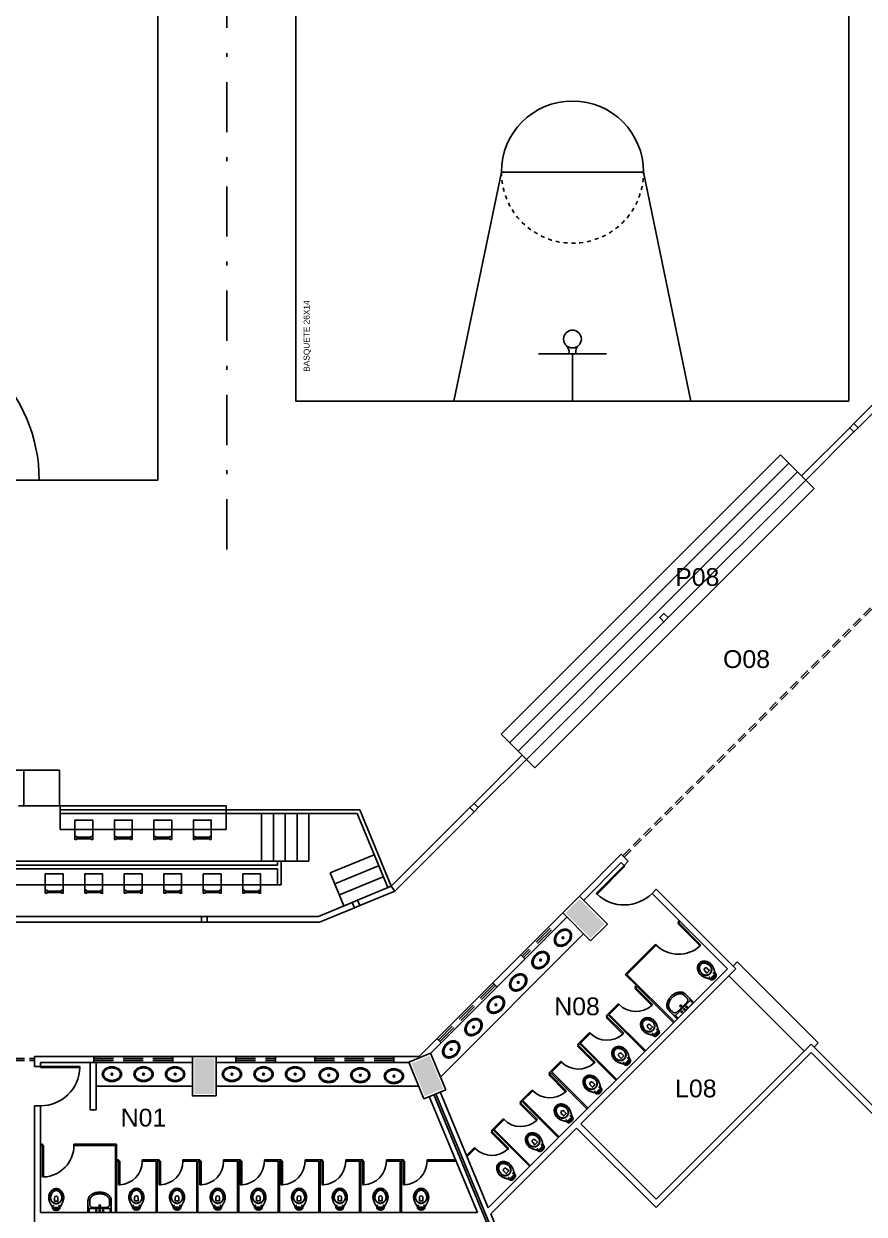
# Model space of a CAD drawing. Extents: x 308 to 539, y -42 to 210.
# Drawn here: x 435.94 to 457.21, y 101.04 to 131.17 of the extents above; entities that cross this region are included whole.
import ezdxf

# ---------------------------------------------------------------- set-up
doc = ezdxf.new("R2010")
doc.units = 0
doc.header["$LTSCALE"] = 2
doc.header["$PDMODE"] = 3
doc.linetypes.add('DASHDOT2', pattern=[12.7, 6.35, -3.175, 0, -3.175])
doc.linetypes.add('HIDDEN', pattern=[0.375, 0.25, -0.125])
doc.layers.get('0').update_dxf_attribs({"linetype": 'CONTINUOUS'})
doc.layers.get('DEFPOINTS').update_dxf_attribs({"linetype": 'CONTINUOUS'})
for name, color, linetype in [('01', 1, 'CONTINUOUS'), ('ARQUIBANCADA-ARY', 2, 'CONTINUOUS'), ('DIVISÓRIAS-ARY', 2, 'CONTINUOUS'), ('ESQUADRIA-ALTA-ARY', 7, 'HIDDEN'), ('HACHURAS-ARY', 9, 'CONTINUOUS'), ('L_DECA', 7, 'CONTINUOUS'), ('MOBILIÁRIO-ARY', 7, 'CONTINUOUS'), ('PAREDE-ALTA-ARY', 1, 'CONTINUOUS'), ('PAREDE-BAIXA-ARY', 2, 'CONTINUOUS'), ('PEÇAS-SANIT-ARY', 7, 'CONTINUOUS'), ('PILARES-PRINC-ARY', 5, 'CONTINUOUS'), ('QUADRA-TREIN-ARY', 7, 'CONTINUOUS'), ('RAMPA-ARY', 2, 'CONTINUOUS'), ('TEXTO-PB-COR-ARY', 12, 'CONTINUOUS')]:
    doc.layers.add(name, color=color, linetype=linetype)
doc.styles.add('ARIAL', font='arial.ttf', dxfattribs={"height": 0.5})
doc.styles.add('REGUA60', font='arial.ttf')
doc.styles.add('SEM_ESCALA', font='arial.ttf')
doc.dimstyles.new('DIMTIC100-ARY', dxfattribs={"dimtxt": 0.3, "dimasz": 0.12, "dimexe": 0.1, "dimexo": 0.15, "dimgap": 0.1, "dimtad": 1, "dimjust": 1, "dimtoh": 1, "dimrnd": 0.01, "dimzin": 0, "dimdsep": 46, "dimtxsty": 'SEM_ESCALA', "dimblk1": 'NONE', "dimblk2": 'NONE', "dimsah": 1, "dimcen": -0.1, "dimdle": 0.06, "dimse1": 1, "dimse2": 1, "dimsd1": 1, "dimsd2": 1, "dimclrd": 1, "dimclre": 1, "dimclrt": 2, "dimadec": 0, "dimazin": 0, "dimtfac": 1, "dimtix": 1, "dimtmove": 2, "dimatfit": 3, "dimldrblk": 'NONE', "dimfxl": 1, "dimtolj": 1, "dimtzin": 0, "dimarcsym": 0})

# ---------------------------------------------------------------- blocks, each defined once
blk = doc.blocks.new('*D7')
at = {"layer": 'DEFPOINTS', "color": 0, "linetype": 'ByBlock', "ltscale": 0.5}
for p in [(420.13, 157.77), (456.899, 121.001), (456.723, 120.824)]:
    blk.add_point(p, dxfattribs=at)
at = {"color": 2, "linetype": 'ByBlock', "ltscale": 0.5, "insert": (420.716, 157.189), "char_height": 0.3, "attachment_point": 5, "rotation": 315, "style": 'SEM_ESCALA'}
blk.add_mtext('\\A1;52.00', dxfattribs=at)
blk = doc.blocks.new('_NONE')
at = {"color": 0, "linetype": 'ByBlock', "ltscale": 0.5}
blk.add_circle((0, 0), 0.25, dxfattribs=at)
blk = doc.blocks.new('RAV10')
at = {"layer": 'L_DECA'}
blk.add_lwpolyline([(4.6, -12.9), (8.2, -12.9), (8.2, -12.9), (8.7, -13), (9.2, -13.2), (9.6, -13.5), (9.9, -14), (10.1, -14.3), (10.1, -14.3), (10.1, -14.3), (10.1, -14.3), (10.1, -14.3), (10.1, -14.3), (12.2, -18), (12.2, -18), (12.5, -18.6), (12.8, -19.1), (13.1, -19.6), (13.3, -20.1), (13.3, -20.1), (13.6, -20.6), (13.9, -21.1), (14.2, -21.5), (14.5, -22.1), (14.7, -22.6), (15, -23.1), (15.3, -23.6), (15.5, -24.1), (15.5, -24.1), (15.9, -24.8), (16.3, -25.6), (16.6, -26.3), (16.9, -27), (17.2, -27.8), (17.5, -28.6), (17.8, -29.4), (18, -30.2), (18, -30.2), (18.3, -31.4), (18.6, -32.6), (18.8, -33.9), (19, -35.2), (19.1, -36.4), (19.1, -37.7), (19.1, -39), (19, -40.3), (19, -40.3), (18.8, -41.6), (18.6, -42.9), (18.2, -44.2), (17.9, -45.5), (17.4, -46.8), (16.9, -48), (16.4, -49.3), (15.8, -50.4), (15.8, -50.4), (15.2, -51.4), (14.6, -52.3), (13.9, -53.1), (13.3, -53.9), (12.5, -54.8), (11.7, -55.5), (10.9, -56.3), (10.1, -57), (10.1, -57), (9, -57.8), (7.9, -58.5), (6.6, -59.1), (5.4, -59.6), (4.1, -60), (2.8, -60.3), (1.4, -60.4), (0, -60.5), (0, -60.5), (-1.4, -60.4), (-2.7, -60.3), (-4, -60), (-5.3, -59.6), (-6.6, -59.1), (-7.8, -58.5), (-9, -57.8), (-10.1, -57), (-10.1, -57), (-10.9, -56.3), (-11.7, -55.5), (-12.5, -54.8), (-13.2, -53.9), (-13.9, -53.1), (-14.5, -52.3), (-15.1, -51.4), (-15.7, -50.4), (-15.7, -50.4), (-16.3, -49.3), (-16.9, -48), (-17.4, -46.8), (-17.8, -45.5), (-18.2, -44.2), (-18.5, -42.9), (-18.7, -41.6), (-19, -40.3), (-19, -40.3), (-19, -39), (-19, -37.7), (-19, -36.4), (-18.9, -35.2), (-18.7, -33.9), (-18.5, -32.6), (-18.2, -31.4), (-17.9, -30.2), (-17.9, -30.2), (-17.7, -29.4), (-17.4, -28.6), (-17.1, -27.8), (-16.9, -27), (-16.6, -26.3), (-16.2, -25.6), (-15.8, -24.8), (-15.5, -24.1), (-15.5, -24.1), (-15.2, -23.6), (-15, -23.1), (-14.7, -22.6), (-14.4, -22.1), (-14.2, -21.5), (-13.9, -21.1), (-13.6, -20.6), (-13.3, -20.1), (-13.3, -20.1), (-13.1, -19.6), (-12.8, -19.1), (-12.4, -18.6), (-12.1, -18), (-10.1, -14.3), (-10.1, -14.3), (-10.1, -14.3), (-10.1, -14.3), (-10.1, -14.3), (-10.1, -14.3), (-9.8, -14), (-9.8, -14), (-9.6, -13.5), (-9.1, -13.2), (-8.6, -13), (-8.1, -12.9), (-4.5, -12.9)], dxfattribs=at)
at = {"layer": 'L_DECA', "color": 1}
for points in [[(12.2, -18), (13.3, -20.1), (13.3, -20.1), (13.6, -20.6), (13.8, -21.1), (14.1, -21.5), (14.3, -22.1), (14.5, -22.6), (14.7, -23.1), (15, -23.6), (15.2, -24.1), (15.2, -24.1), (15.5, -24.8), (15.9, -25.6), (16.2, -26.3), (16.6, -27.1), (16.9, -27.8), (17.1, -28.5), (17.4, -29.4), (17.6, -30.2), (17.6, -30.2), (17.9, -31.4), (18.1, -32.6), (18.3, -33.9), (18.5, -35.2), (18.5, -36.4), (18.5, -37.7), (18.5, -39), (18.4, -40.3), (18.4, -40.3), (18.2, -41.6), (17.9, -42.9), (17.6, -44.2), (17.2, -45.5), (16.7, -46.8), (16.2, -48), (15.6, -49.3), (15, -50.4), (15, -50.4), (14.4, -51.2), (13.9, -52), (13.3, -52.8), (12.8, -53.5), (12.2, -54.2), (11.5, -54.9), (10.9, -55.5), (10.1, -56.2), (10.1, -56.2), (9, -57.1), (7.9, -57.8), (6.6, -58.4), (5.4, -58.9), (4.1, -59.3), (2.8, -59.6), (1.4, -59.8), (0, -59.8), (0, -59.8), (-1.4, -59.8), (-2.7, -59.6), (-4.1, -59.3), (-5.3, -58.9), (-6.6, -58.4), (-7.8, -57.8), (-9, -57.1), (-10.1, -56.2), (-10.1, -56.2), (-10.8, -55.5), (-11.5, -54.9), (-12.1, -54.2), (-12.7, -53.5), (-13.3, -52.8), (-13.9, -52), (-14.4, -51.2), (-14.9, -50.4), (-14.9, -50.4), (-15.5, -49.3), (-16.1, -48), (-16.6, -46.8), (-17.1, -45.5), (-17.5, -44.2), (-17.9, -42.9), (-18.1, -41.6), (-18.3, -40.3), (-18.3, -40.3), (-18.4, -39.1), (-18.5, -37.7), (-18.5, -36.4), (-18.4, -35.2), (-18.2, -33.9), (-18, -32.6), (-17.8, -31.4), (-17.5, -30.2), (-17.5, -30.2), (-17.3, -29.4), (-17, -28.6), (-16.8, -27.8), (-16.5, -27.1), (-16.2, -26.3), (-15.8, -25.6), (-15.5, -24.8), (-15.2, -24.1), (-15.2, -24.1), (-15, -23.6), (-14.7, -23.1), (-14.5, -22.6), (-14.2, -22.1), (-14, -21.5), (-13.7, -21.1), (-13.5, -20.6), (-13.2, -20.1), (-12.1, -18)], [(-12.9, -30.2), (-12.9, -30.2), (-12.4, -29.3), (-11.9, -28.4), (-11.2, -27.7), (-10.6, -26.9), (-9.9, -26.2), (-9.2, -25.6), (-8.4, -25), (-7.5, -24.4), (-6.7, -23.9), (-5.8, -23.5), (-4.9, -23.1), (-3.9, -22.8), (-3, -22.6), (-2, -22.4), (-1, -22.3), (0, -22.2), (0, -22.2), (1, -22.3), (2, -22.4), (3, -22.6), (4, -22.8), (5, -23.1), (5.8, -23.5), (6.8, -23.9), (7.6, -24.4), (8.5, -25), (9.3, -25.6), (10, -26.2), (10.6, -26.9), (11.3, -27.7), (12, -28.4), (12.5, -29.3), (13, -30.2), (13, -30.2), (13.6, -31.3), (14, -32.6), (14.3, -33.8), (14.6, -35.1), (14.7, -36.4), (14.7, -37.7), (14.7, -39), (14.4, -40.3), (14.4, -40.3), (14.2, -41.6), (13.8, -42.9), (13.4, -44.2), (12.9, -45.5), (12.4, -46.8), (11.7, -48), (11.1, -49.3), (10.4, -50.4), (10.4, -50.4), (9.4, -51.7), (8.4, -52.8), (7.2, -53.8), (5.9, -54.6), (4.5, -55.2), (3.1, -55.8), (1.5, -56.1), (0, -56.2), (0, -56.2), (-1.5, -56.1), (-3.1, -55.8), (-4.4, -55.2), (-5.8, -54.6), (-7.1, -53.8), (-8.3, -52.8), (-9.3, -51.7), (-10.3, -50.4), (-10.3, -50.4), (-11, -49.3), (-11.7, -48), (-12.3, -46.8), (-12.8, -45.5), (-13.3, -44.2), (-13.7, -42.9), (-14.1, -41.6), (-14.4, -40.3), (-14.4, -40.3), (-14.6, -39), (-14.7, -37.7), (-14.6, -36.4), (-14.5, -35.1), (-14.2, -33.8), (-13.9, -32.6), (-13.5, -31.3), (-12.9, -30.2)], [(-12, -30.2), (-12, -30.2), (-11.5, -29.4), (-11, -28.6), (-10.4, -27.9), (-9.8, -27.2), (-9.1, -26.7), (-8.5, -26.1), (-7.7, -25.5), (-6.9, -25), (-6.1, -24.6), (-5.3, -24.2), (-4.5, -23.9), (-3.6, -23.6), (-2.8, -23.4), (-1.8, -23.2), (-0.9, -23.2), (0, -23.1), (0, -23.1), (0.9, -23.2), (1.9, -23.2), (2.8, -23.4), (3.6, -23.6), (4.5, -23.9), (5.4, -24.2), (6.2, -24.6), (7, -25), (7.7, -25.5), (8.5, -26.1), (9.2, -26.7), (9.8, -27.2), (10.4, -27.9), (11, -28.6), (11.5, -29.4), (12, -30.2), (12, -30.2), (12.7, -31.3), (13.2, -32.6), (13.6, -33.8), (13.9, -35), (14.1, -36.4), (14.1, -37.7), (14.1, -39), (13.9, -40.3), (13.9, -40.3), (13.6, -41.7), (13.2, -43), (12.8, -44.3), (12.3, -45.5), (11.7, -46.9), (11.1, -48.1), (10.4, -49.3), (9.6, -50.4), (9.6, -50.4), (8.8, -51.6), (7.8, -52.6), (6.7, -53.5), (5.5, -54.2), (4.2, -54.8), (2.8, -55.3), (1.5, -55.5), (0, -55.7), (0, -55.7), (-1.5, -55.5), (-2.8, -55.3), (-4.2, -54.8), (-5.4, -54.2), (-6.6, -53.5), (-7.7, -52.6), (-8.7, -51.6), (-9.6, -50.4), (-9.6, -50.4), (-10.3, -49.3), (-11, -48.1), (-11.7, -46.9), (-12.2, -45.5), (-12.7, -44.3), (-13.1, -43), (-13.5, -41.7), (-13.8, -40.3), (-13.8, -40.3), (-14, -39), (-14.1, -37.7), (-14, -36.4), (-13.9, -35), (-13.6, -33.8), (-13.2, -32.6), (-12.7, -31.3), (-12, -30.2)], [(-7.7, -9.4), (-8.1, -10.1), (-8.5, -10.8), (-8.6, -11.4), (-8.8, -12.2), (-8.8, -13.1)], [(-5.1, -12.9), (-5.1, -9.7), (-5.1, -7.8), (-5.1, -7.8), (-5.2, -7.6), (-5.3, -7.5), (-5.5, -7.4), (-5.9, -7.6), (-5.9, -7.6), (-6.4, -8), (-7.1, -8.6), (-7.7, -9.4)], [(5.1, -9.3), (5, -8.9), (4.6, -8.3), (3.9, -7.8), (3.1, -7.7), (0, -7.7), (-3.1, -7.7), (-3.1, -7.7), (-3.9, -7.8), (-4.5, -8.3), (-5, -8.9), (-5.1, -9.7)], [(4.6, -12.9), (4.6, -12.9), (4.2, -12.9), (3.9, -12.6), (3.6, -12.4), (3.6, -12), (3.6, -10.7), (3.6, -10.7), (3.6, -10.5), (3.6, -10.4), (3.7, -10.2), (3.9, -10.1), (3.9, -10.1), (3.9, -9.9), (3.9, -9.7), (3.8, -9.5), (3.6, -9.4), (0, -9.4), (-3.5, -9.4), (-3.5, -9.4), (-3.7, -9.5), (-3.9, -9.7), (-3.9, -9.9), (-3.8, -10.1), (-3.8, -10.1), (-3.6, -10.2), (-3.6, -10.4), (-3.5, -10.5), (-3.5, -10.7), (-3.5, -12), (-3.5, -12), (-3.6, -12.4), (-3.8, -12.6), (-4.1, -12.9), (-4.5, -12.9)], [(-4.5, -37), (-4.5, -29), (0, -29)], [(3.7, -10.3), (0, -10.3), (-3.6, -10.3)], [(4.6, -37), (4.6, -29), (0, -29)], [(5.1, -12.9), (5.1, -9.7), (5.1, -7.8), (5.1, -7.8), (5.2, -7.6), (5.3, -7.5), (5.5, -7.4), (5.9, -7.6), (5.9, -7.6), (6.4, -8), (7.1, -8.6), (7.7, -9.4)], [(7.7, -9.4), (8.1, -10.1), (8.5, -10.8), (8.6, -11.4), (8.8, -12.2), (8.8, -13.1)]]:
    blk.add_lwpolyline(points, dxfattribs=at)
at = {"layer": 'L_DECA', "color": 7}
for points in [[(10.1, -14.3), (10.1, -14.3), (10.1, -14.3), (10.1, -14.3), (10.1, -14.3), (10.1, -14.3), (9.6, -11.3), (9.6, -11.3), (9.3, -10.2), (8.9, -9.3), (8.3, -8.5), (7.7, -7.7), (6.9, -7), (6.1, -6.5), (5.1, -6.2), (4.1, -5.9), (4.1, -5.9), (3.6, -5.8), (3.1, -5.7), (2.6, -5.6), (2, -5.6), (1.5, -5.6), (1, -5.5), (0.5, -5.5), (0, -5.5), (0, -5.5), (-0.5, -5.5), (-1, -5.5), (-1.5, -5.6), (-2, -5.6), (-2.5, -5.6), (-3, -5.7), (-3.5, -5.8), (-4, -5.9), (-4, -5.9), (-5, -6.2), (-6, -6.5), (-6.9, -7), (-7.6, -7.7), (-8.2, -8.5), (-8.8, -9.3), (-9.3, -10.2), (-9.6, -11.3), (-10, -14.3), (-10, -14.3), (-10, -14.3), (-10, -14.3), (-10, -14.3), (-10.1, -14.3)], [(-4.5, -12.9), (0, -12.9)], [(4.6, -12.9), (0, -12.9)]]:
    blk.add_lwpolyline(points, dxfattribs=at)
at = {"layer": 'L_DECA', "color": 1}
for centre in [(-7.6, -17), (7.6, -17)]:
    blk.add_circle(centre, 0.672, dxfattribs=at)
blk.add_arc((0, -37), 4.56, 180, 0, dxfattribs=at)
blk = doc.blocks.new('CUB01')
at = {"layer": 'L_DECA'}
blk.add_lwpolyline([(-24.5, -18.7, 0.124977), (-22.8, -25.6, 0.105809), (-17.3, -31.9, 0.086634), (-9.6, -35.9, 0.076682), (0, -37.4, 0.076682), (9.6, -35.9, 0.086634), (17.3, -31.9, 0.105809), (22.8, -25.6, 0.124977), (24.5, -18.7, 0.124977), (22.8, -11.8, 0.105809), (17.3, -5.5, 0.086634), (9.6, -1.5, 0.076682), (0, 0, 0.076682), (-9.6, -1.5, 0.086634), (-17.3, -5.5, 0.105809), (-22.8, -11.8, 0.124977)], format="xyb", close=True, dxfattribs=at)
at = {"layer": 'L_DECA', "color": 1}
blk.add_lwpolyline([(0.1, -2.9, 0.074123), (-8.3, -4.1, 0.084852), (-15, -7.5, 0.106323), (-19.8, -12.9, 0.128843), (-21.3, -18.6, 0.128843), (-19.8, -24.4, 0.106323), (-15, -29.8, 0.084852), (-8.3, -33.1, 0.074123), (0.1, -34.4, 0.074123), (8.6, -33.1, 0.084852), (15.3, -29.8, 0.106323), (20, -24.4, 0.128843), (21.5, -18.6, 0.128843), (20, -12.9, 0.106323), (15.3, -7.5, 0.084852), (8.6, -4.1, 0.074123)], format="xyb", close=True, dxfattribs=at)
for radius in [2.25, 1.06]:
    blk.add_circle((0.1, -18.7), radius, dxfattribs=at)
blk = doc.blocks.new('DUO04')
at = {"layer": 'L_DECA'}
blk.add_line((-27.8, 0), (27.8, 0), dxfattribs=at)
at = {"layer": 'L_DECA', "color": 1}
for p, q in [((-26.5, -9.9), (-26.5, 0)), ((26.5, -9.9), (26.5, 0)), ((-26.5, -9.9), (0, -9.9)), ((26.5, -9.9), (0, -9.9))]:
    blk.add_line(p, q, dxfattribs=at)
at = {"layer": 'L_DECA', "color": 7}
for points in [[(-27.8, 0), (-27.8, 0), (-28.5, -0.1), (-29.1, -0.3), (-29.4, -0.8), (-29.5, -1.4), (-29.5, -23.9)], [(27.8, 0), (27.8, 0), (28.5, -0.1), (29.1, -0.3), (29.4, -0.8), (29.5, -1.4), (29.5, -23.9)], [(-29.5, -23.9), (-29.5, -29.7), (-29.5, -29.7), (-29.4, -32.1), (-28.9, -34.4), (-28.2, -36.5), (-27.2, -38.6), (-26.1, -40.5), (-24.7, -42.2), (-23.1, -43.8), (-21.3, -45.2), (-21.3, -45.2), (-20.2, -45.9), (-19.1, -46.6), (-18, -47.2), (-16.9, -47.9), (-15.7, -48.4), (-14.5, -49), (-13.3, -49.4), (-12.1, -49.9), (-10.8, -50.3), (-9.5, -50.5), (-8.2, -50.9), (-6.7, -51.1), (-4.8, -51.4), (-2.9, -51.5), (-1.4, -51.5), (0, -51.5)], [(29.5, -23.9), (29.5, -29.7), (29.5, -29.7), (29.4, -32.1), (28.9, -34.4), (28.2, -36.5), (27.2, -38.6), (26.1, -40.5), (24.7, -42.2), (23.1, -43.8), (21.3, -45.2), (21.3, -45.2), (20.2, -45.9), (19.1, -46.6), (18, -47.2), (16.9, -47.9), (15.7, -48.4), (14.5, -49), (13.3, -49.4), (12.1, -49.9), (10.8, -50.3), (9.5, -50.5), (8.2, -50.9), (6.7, -51.1), (4.8, -51.4), (2.9, -51.5), (1.4, -51.5), (0, -51.5)]]:
    blk.add_lwpolyline(points, dxfattribs=at)
at = {"layer": 'L_DECA', "color": 1}
for points in [[(-26.5, -9.9), (-26.9, -10), (-27.5, -10.1), (-28, -10.6), (-28.4, -11.2), (-28.7, -11.9), (-29, -12.7), (-29.2, -13.7), (-29.4, -15), (-29.5, -16.8)], [(0, -12.4), (0, -12.4), (-0.8, -12.4), (-1.4, -12.4), (-1.1, -12.4), (-1.8, -12.4), (-2.5, -12.4), (-3.3, -12.4), (-3.9, -12.4), (-4.7, -12.4), (-7.9, -12.4), (-8.6, -12.4), (-9.3, -12.4), (-10, -12.4), (-10.7, -12.4), (-11.4, -12.4), (-12, -12.4), (-12.7, -12.4), (-12.7, -12.4), (-13.7, -12.4), (-14.7, -12.5), (-15.8, -12.6), (-16.8, -12.8), (-17.8, -13), (-18.8, -13.2), (-19.8, -13.5), (-20.8, -13.7), (-20.8, -13.7), (-21.7, -14.1), (-22.6, -14.7), (-23.3, -15.4), (-23.9, -16.1), (-24.5, -17), (-24.8, -18), (-25.1, -19), (-25.2, -20), (-25.2, -20), (-25.2, -21.8), (-25.2, -23.1), (-25.2, -23.9)], [(-25.2, -23.9), (-25.2, -27.3), (-25.2, -29.6), (-25.2, -29.6), (-25, -31.4), (-24.8, -33.1), (-24.2, -34.8), (-23.5, -36.3), (-22.6, -37.8), (-21.6, -39.1), (-20.4, -40.4), (-19.1, -41.4), (-19.1, -41.4), (-18.1, -42.1), (-17.1, -42.7), (-16.2, -43.3), (-15.2, -43.9), (-14.1, -44.4), (-13, -44.8), (-11.9, -45.3), (-10.8, -45.7), (-9.7, -46.1), (-8.6, -46.4), (-6.7, -46.8), (-5.2, -47), (-3.3, -47.2), (-2.1, -47.2), (-1, -47.2), (0, -47.2)], [(0, -12.4), (0, -12.4), (0.8, -12.4), (1.4, -12.4), (1.1, -12.4), (1.8, -12.4), (2.5, -12.4), (3.3, -12.4), (3.9, -12.4), (4.7, -12.4), (7.9, -12.4), (8.6, -12.4), (9.3, -12.4), (10, -12.4), (10.7, -12.4), (11.4, -12.4), (12, -12.4), (12.7, -12.4), (12.7, -12.4), (13.7, -12.4), (14.7, -12.5), (15.8, -12.6), (16.8, -12.8), (17.8, -13), (18.8, -13.2), (19.8, -13.5), (20.8, -13.7), (20.8, -13.7), (21.7, -14.1), (22.6, -14.7), (23.3, -15.4), (23.9, -16.1), (24.5, -17), (24.8, -18), (25.1, -19), (25.2, -20), (25.2, -20), (25.2, -21.8), (25.2, -23.1), (25.2, -23.9)], [(25.2, -23.9), (25.2, -27.3), (25.2, -29.6), (25.2, -29.6), (25, -31.4), (24.8, -33.1), (24.2, -34.8), (23.5, -36.3), (22.6, -37.8), (21.6, -39.1), (20.4, -40.4), (19.1, -41.4), (19.1, -41.4), (18.1, -42.1), (17.1, -42.7), (16.2, -43.3), (15.2, -43.9), (14.1, -44.4), (13, -44.8), (11.9, -45.3), (10.8, -45.7), (9.7, -46.1), (8.6, -46.4), (6.7, -46.8), (5.2, -47), (3.3, -47.2), (2.1, -47.2), (1, -47.2), (0, -47.2)], [(26.5, -9.9), (26.9, -10), (27.5, -10.1), (28, -10.6), (28.4, -11.2), (28.7, -11.9), (29, -12.7), (29.2, -13.7), (29.4, -15), (29.5, -16.8)]]:
    blk.add_lwpolyline(points, dxfattribs=at)
for centre, radius in [((-8.5, -4.9), 1.75), ((0, -17), 2.25), ((0, -4.9), 1.75), ((0, -17), 0.981), ((8.5, -4.9), 1.75)]:
    blk.add_circle(centre, radius, dxfattribs=at)

msp = doc.modelspace()

# ---------------------------------------------------------------- hatches: boundary and pattern name
at = {"layer": 'HACHURAS-ARY', "ltscale": 0.5}
for points in [[(450.003, 109.017), (449.649, 108.664), (450.286, 108.027), (450.639, 108.381)], [(440.756, 104.98), (440.256, 104.98), (440.256, 104.08), (440.756, 104.08)], [(446.208, 105.048), (445.746, 104.856), (446.091, 104.025), (446.553, 104.216)]]:
    msp.add_hatch(color=256, dxfattribs=at).paths.add_polyline_path(points)

# ---------------------------------------------------------------- linework, layer by layer
at = {"layer": '01', "linetype": 'Continuous', "ltscale": 3.5}
for p, q in [((441.056, 111.277), (436.856, 111.277)), ((441.056, 111.177), (436.856, 111.177)), ((442.356, 109.877), (425.056, 109.877)), ((442.356, 109.777), (425.056, 109.777)), ((442.356, 109.777), (442.356, 109.377))]:
    msp.add_line(p, q, dxfattribs=at)
at = {"layer": '01', "linetype": 'HIDDEN', "ltscale": 3.5}
msp.add_line((442.356, 109.977), (442.356, 109.877), dxfattribs=at)
at = {"layer": 'ARQUIBANCADA-ARY', "ltscale": 3.5}
msp.add_line((435.341, 112.277), (436.836, 112.277), dxfattribs=at)
at = {"layer": 'ARQUIBANCADA-ARY'}
for p, q in [((435.941, 111.377), (435.941, 112.277)), ((436.836, 111.377), (436.836, 112.277)), ((435.806, 111.377), (436.856, 111.377)), ((444.44, 111.277), (441.056, 111.277)), ((445.241, 109.343), (444.44, 111.277)), ((444.373, 111.177), (441.056, 111.177)), ((441.956, 109.977), (441.956, 111.177)), ((442.256, 109.977), (442.256, 111.177)), ((442.556, 109.977), (442.556, 111.177)), ((442.856, 109.977), (442.856, 111.177)), ((443.156, 109.977), (443.156, 111.177)), ((445.149, 109.304), (444.373, 111.177)), ((443.696, 109.677), (444.804, 110.136)), ((443.156, 109.977), (441.956, 109.977)), ((443.81, 109.399), (444.919, 109.859)), ((444.04, 108.845), (443.696, 109.677)), ((443.925, 109.122), (445.034, 109.581))]:
    msp.add_line(p, q, dxfattribs=at)
at = {"layer": 'DIVISÓRIAS-ARY'}
for p, q in [((450.427, 109.159), (451.134, 109.866)), ((450.449, 109.138), (451.155, 109.845)), ((451.155, 109.845), (451.134, 109.866)), ((450.449, 109.138), (450.427, 109.159)), ((452.492, 108.438), (452.527, 108.473)), ((453.078, 107.851), (452.492, 108.438)), ((452.513, 108.416), (452.492, 108.395)), ((453.057, 107.83), (452.492, 108.395)), ((452.513, 108.416), (452.548, 108.452)), ((451.162, 107.108), (451.926, 107.872)), ((451.205, 107.108), (451.947, 107.851)), ((451.947, 107.851), (451.926, 107.872)), ((453.057, 107.83), (453.078, 107.851)), ((453.892, 107.32), (453.998, 107.426)), ((456.049, 105.376), (453.998, 107.426)), ((451.445, 106.825), (451.162, 107.108)), ((452.407, 105.906), (451.205, 107.108)), ((455.695, 105.164), (453.786, 107.073)), ((451.445, 106.825), (451.41, 106.79)), ((451.855, 106.345), (451.41, 106.79)), ((451.431, 106.769), (451.41, 106.748)), ((451.834, 106.324), (451.41, 106.748)), ((451.467, 106.804), (451.431, 106.769)), ((452.386, 105.885), (451.467, 106.804)), ((450.986, 106.366), (450.682, 106.062)), ((450.738, 106.076), (450.703, 106.041)), ((450.738, 106.076), (450.703, 106.041)), ((450.738, 106.076), (451.657, 105.157)), ((451.007, 106.345), (450.759, 106.097)), ((450.759, 106.097), (451.679, 105.178)), ((451.007, 106.345), (450.986, 106.366)), ((451.834, 106.324), (451.855, 106.345)), ((451.127, 105.617), (450.682, 106.062)), ((450.703, 106.041), (450.682, 106.019)), ((451.105, 105.596), (450.682, 106.019)), ((450.257, 105.637), (449.953, 105.333)), ((450.279, 105.616), (450.031, 105.369)), ((450.279, 105.616), (450.257, 105.637)), ((451.105, 105.596), (451.127, 105.617)), ((450.398, 104.888), (449.953, 105.333)), ((449.975, 105.312), (449.953, 105.291)), ((450.377, 104.867), (449.953, 105.291)), ((450.01, 105.348), (449.975, 105.312)), ((450.01, 105.348), (449.975, 105.312)), ((450.01, 105.348), (450.929, 104.428)), ((450.031, 105.369), (450.95, 104.45)), ((455.942, 105.27), (456.049, 105.376)), ((449.529, 104.909), (449.225, 104.605)), ((449.55, 104.888), (449.303, 104.64)), ((449.55, 104.888), (449.529, 104.909)), ((450.377, 104.867), (450.398, 104.888)), ((436.356, 104.75), (436.356, 104.78)), ((437.356, 104.78), (436.356, 104.78)), ((437.356, 104.75), (436.356, 104.75)), ((437.356, 104.75), (437.356, 104.78)), ((449.67, 104.16), (449.225, 104.605)), ((449.246, 104.584), (449.225, 104.563)), ((449.282, 104.619), (449.246, 104.584)), ((449.282, 104.619), (449.246, 104.584)), ((449.282, 104.619), (450.201, 103.7)), ((449.303, 104.64), (450.222, 103.721)), ((449.649, 104.139), (449.225, 104.563)), ((448.801, 104.181), (448.497, 103.877)), ((448.822, 104.16), (448.574, 103.912)), ((448.822, 104.16), (448.801, 104.181)), ((449.649, 104.139), (449.67, 104.16)), ((448.942, 103.432), (448.497, 103.877)), ((448.518, 103.856), (448.497, 103.834)), ((448.92, 103.411), (448.497, 103.834)), ((448.553, 103.891), (448.518, 103.856)), ((448.553, 103.891), (448.518, 103.856)), ((448.553, 103.891), (449.472, 102.972)), ((448.574, 103.912), (449.494, 102.993)), ((448.072, 103.453), (447.768, 103.148)), ((448.094, 103.431), (447.846, 103.184)), ((448.094, 103.431), (448.072, 103.453)), ((448.92, 103.411), (448.942, 103.432)), ((448.213, 102.704), (447.768, 103.148)), ((447.79, 103.127), (447.768, 103.106)), ((448.192, 102.682), (447.768, 103.106)), ((447.966, 103.304), (447.79, 103.127)), ((447.825, 103.163), (448.744, 102.243)), ((447.846, 103.184), (448.765, 102.265)), ((436.406, 102.81), (436.356, 102.81)), ((436.356, 102.78), (436.406, 102.78)), ((436.406, 101.981), (436.406, 102.81)), ((436.406, 102.78), (436.436, 102.78)), ((436.436, 101.981), (436.436, 102.78)), ((437.206, 102.78), (437.206, 102.81)), ((438.286, 102.81), (437.206, 102.81)), ((438.256, 102.78), (437.206, 102.78)), ((438.256, 102.78), (438.256, 101.08)), ((438.286, 102.81), (438.286, 102.41)), ((447.344, 102.724), (447.145, 102.525)), ((447.365, 102.703), (447.157, 102.495)), ((447.365, 102.703), (447.344, 102.724)), ((448.192, 102.682), (448.213, 102.704)), ((438.286, 102.41), (438.336, 102.41)), ((438.286, 102.38), (438.336, 102.38)), ((438.286, 102.38), (438.286, 101.08)), ((438.336, 101.781), (438.336, 102.41)), ((438.336, 102.38), (438.366, 102.38)), ((438.366, 101.781), (438.366, 102.38)), ((438.936, 102.38), (438.936, 102.41)), ((438.936, 102.41), (439.366, 102.41)), ((438.936, 102.38), (439.286, 102.38)), ((439.286, 102.38), (439.286, 101.08)), ((439.316, 102.38), (439.316, 101.08)), ((439.316, 102.38), (439.366, 102.38)), ((439.316, 102.38), (439.366, 102.38)), ((439.366, 101.781), (439.366, 102.41)), ((439.366, 102.38), (439.396, 102.38)), ((439.396, 101.781), (439.396, 102.38)), ((439.966, 102.41), (440.396, 102.41)), ((439.966, 102.38), (439.966, 102.41)), ((440.316, 102.38), (439.966, 102.38)), ((440.316, 101.08), (440.316, 102.38)), ((440.346, 101.08), (440.346, 102.38)), ((440.346, 102.38), (440.396, 102.38)), ((440.396, 101.781), (440.396, 102.41)), ((440.396, 102.38), (440.426, 102.38)), ((440.426, 101.781), (440.426, 102.38)), ((440.996, 102.41), (441.426, 102.41)), ((440.996, 102.38), (440.996, 102.41)), ((440.996, 102.38), (441.346, 102.38)), ((441.346, 102.38), (441.346, 101.08)), ((441.376, 102.38), (441.426, 102.38)), ((441.376, 102.38), (441.426, 102.38)), ((441.376, 102.38), (441.376, 101.08)), ((441.426, 101.781), (441.426, 102.41)), ((441.426, 102.38), (441.456, 102.38)), ((441.456, 101.781), (441.456, 102.38)), ((442.026, 102.41), (442.456, 102.41)), ((442.026, 102.38), (442.026, 102.41)), ((442.026, 102.38), (442.376, 102.38)), ((442.376, 102.38), (442.376, 101.08)), ((442.406, 102.38), (442.456, 102.38)), ((442.406, 102.38), (442.456, 102.38)), ((442.406, 102.38), (442.406, 101.08)), ((442.456, 101.781), (442.456, 102.41)), ((442.456, 102.38), (442.486, 102.38)), ((442.486, 101.781), (442.486, 102.38)), ((443.056, 102.41), (443.486, 102.41)), ((443.056, 102.38), (443.056, 102.41)), ((443.056, 102.38), (443.406, 102.38)), ((443.406, 102.38), (443.406, 101.08)), ((443.436, 102.38), (443.486, 102.38)), ((443.436, 102.38), (443.486, 102.38)), ((443.436, 102.38), (443.436, 101.08)), ((443.486, 101.781), (443.486, 102.41)), ((443.486, 102.38), (443.516, 102.38)), ((443.516, 101.781), (443.516, 102.38)), ((444.086, 102.41), (444.516, 102.41)), ((444.086, 102.38), (444.086, 102.41)), ((444.086, 102.38), (444.436, 102.38)), ((444.436, 102.38), (444.436, 101.08)), ((444.466, 102.38), (444.516, 102.38)), ((444.466, 102.38), (444.516, 102.38)), ((444.466, 102.38), (444.466, 101.08)), ((444.516, 101.781), (444.516, 102.41)), ((444.516, 102.38), (444.546, 102.38)), ((444.546, 101.781), (444.546, 102.38)), ((445.116, 102.41), (445.546, 102.41)), ((445.116, 102.38), (445.116, 102.41)), ((445.116, 102.38), (445.466, 102.38)), ((445.466, 102.38), (445.466, 101.08)), ((445.496, 102.38), (445.576, 102.38)), ((445.496, 102.38), (445.496, 101.08)), ((445.546, 101.781), (445.546, 102.41)), ((445.576, 101.781), (445.576, 102.38)), ((446.146, 102.38), (446.146, 102.41)), ((446.146, 102.41), (446.868, 102.41)), ((446.146, 102.38), (446.88, 102.38)), ((436.436, 101.981), (436.406, 101.981)), ((438.366, 101.781), (438.336, 101.781)), ((439.396, 101.781), (439.366, 101.781)), ((440.426, 101.781), (440.396, 101.781)), ((441.456, 101.781), (441.426, 101.781)), ((442.486, 101.781), (442.456, 101.781)), ((443.516, 101.781), (443.486, 101.781)), ((444.546, 101.781), (444.516, 101.781)), ((445.576, 101.781), (445.546, 101.781))]:
    msp.add_line(p, q, dxfattribs=at)
at = {"layer": 'DIVISÓRIAS-ARY', "color": 7, "ltscale": 0.5}
for centre, radius, start, end in [((451.134, 109.866), 1, 226.7191, 315), ((452.513, 108.416), 0.8, 225, 312.8509), ((451.431, 106.769), 0.6, 225, 312.134), ((450.703, 106.041), 0.6, 225, 312.134), ((449.975, 105.312), 0.6, 225, 312.134), ((436.356, 104.78), 1, 270, 358.2809), ((449.246, 104.584), 0.6, 225, 312.134), ((448.518, 103.856), 0.6, 225, 312.134), ((436.406, 102.78), 0.8, 272.1491, 0), ((447.79, 103.127), 0.6, 225, 312.134), ((438.336, 102.38), 0.6, 272.866, 360), ((439.366, 102.38), 0.6, 272.866, 360), ((440.396, 102.38), 0.6, 272.866, 360), ((441.426, 102.38), 0.6, 272.866, 360), ((442.456, 102.38), 0.6, 272.866, 360), ((443.486, 102.38), 0.6, 272.866, 360), ((444.516, 102.38), 0.6, 272.866, 360), ((445.546, 102.38), 0.6, 272.866, 360)]:
    msp.add_arc(centre, radius, start, end, dxfattribs=at)
at = {"layer": 'ESQUADRIA-ALTA-ARY', "ltscale": 0.5}
for p, q in [((451.099, 110.113), (458.17, 117.185)), ((451.134, 110.078), (458.205, 117.149)), ((448.622, 107.499), (448.518, 107.603)), ((447.915, 106.792), (447.811, 106.896)), ((446.5, 105.378), (446.397, 105.482)), ((431.206, 104.98), (436.206, 104.98)), ((431.206, 104.93), (436.206, 104.93)), ((437.706, 104.883), (437.706, 105.03)), ((439.706, 104.883), (439.706, 105.03)), ((441.306, 104.883), (441.306, 105.03)), ((442.306, 104.883), (442.306, 105.03)), ((443.306, 104.883), (443.306, 105.03)), ((445.306, 104.883), (445.306, 105.03))]:
    msp.add_line(p, q, dxfattribs=at)
at = {"layer": 'ESQUADRIA-ALTA-ARY'}
for p, q in [((449.26, 108.275), (448.553, 107.568)), ((449.296, 108.24), (448.589, 107.533)), ((447.846, 106.861), (446.432, 105.447)), ((447.881, 106.825), (446.467, 105.411)), ((437.706, 104.98), (439.706, 104.98)), ((437.706, 104.93), (439.706, 104.93)), ((441.306, 104.98), (442.306, 104.98)), ((441.306, 104.93), (442.306, 104.93)), ((443.306, 104.98), (445.306, 104.98)), ((443.306, 104.93), (445.306, 104.93))]:
    msp.add_line(p, q, dxfattribs=at)
at = {"layer": 'MOBILIÁRIO-ARY'}
for p, q in [((441.056, 111.377), (436.856, 111.377)), ((436.856, 111.377), (436.856, 110.777)), ((441.056, 111.377), (441.056, 110.777)), ((441.056, 110.777), (436.856, 110.777)), ((442.456, 109.977), (424.956, 109.977)), ((442.456, 109.377), (442.456, 109.977)), ((442.456, 109.377), (424.956, 109.377)), ((450.109, 108.134), (446.485, 104.51)), ((440.206, 104.28), (437.768, 104.28)), ((445.931, 104.28), (440.806, 104.28))]:
    msp.add_line(p, q, dxfattribs=at)
for points in [[(437.681, 110.523), (437.641, 110.523), (437.641, 110.538), (437.271, 110.538), (437.271, 110.523), (437.231, 110.523), (437.231, 111.013), (437.681, 111.013)], [(438.681, 110.523), (438.641, 110.523), (438.641, 110.538), (438.271, 110.538), (438.271, 110.523), (438.231, 110.523), (438.231, 111.013), (438.681, 111.013)], [(439.681, 110.523), (439.641, 110.523), (439.641, 110.538), (439.271, 110.538), (439.271, 110.523), (439.231, 110.523), (439.231, 111.013), (439.681, 111.013)], [(440.681, 110.523), (440.641, 110.523), (440.641, 110.538), (440.271, 110.538), (440.271, 110.523), (440.231, 110.523), (440.231, 111.013), (440.681, 111.013)], [(436.481, 109.162), (436.521, 109.162), (436.521, 109.177), (436.891, 109.177), (436.891, 109.162), (436.931, 109.162), (436.931, 109.652), (436.481, 109.652)], [(437.481, 109.162), (437.521, 109.162), (437.521, 109.177), (437.891, 109.177), (437.891, 109.162), (437.931, 109.162), (437.931, 109.652), (437.481, 109.652)], [(438.481, 109.162), (438.521, 109.162), (438.521, 109.177), (438.891, 109.177), (438.891, 109.162), (438.931, 109.162), (438.931, 109.652), (438.481, 109.652)], [(439.481, 109.162), (439.521, 109.162), (439.521, 109.177), (439.891, 109.177), (439.891, 109.162), (439.931, 109.162), (439.931, 109.652), (439.481, 109.652)], [(440.481, 109.162), (440.521, 109.162), (440.521, 109.177), (440.891, 109.177), (440.891, 109.162), (440.931, 109.162), (440.931, 109.652), (440.481, 109.652)], [(441.481, 109.162), (441.521, 109.162), (441.521, 109.177), (441.891, 109.177), (441.891, 109.162), (441.931, 109.162), (441.931, 109.652), (441.481, 109.652)]]:
    msp.add_lwpolyline(points, close=True, dxfattribs=at)
for points in [[(437.681, 110.603), (437.641, 110.603), (437.641, 110.579), (437.271, 110.579), (437.271, 110.603), (437.231, 110.603)], [(438.681, 110.603), (438.641, 110.603), (438.641, 110.579), (438.271, 110.579), (438.271, 110.603), (438.231, 110.603)], [(439.681, 110.603), (439.641, 110.603), (439.641, 110.579), (439.271, 110.579), (439.271, 110.603), (439.231, 110.603)], [(440.681, 110.603), (440.641, 110.603), (440.641, 110.579), (440.271, 110.579), (440.271, 110.603), (440.231, 110.603)], [(436.481, 109.242), (436.521, 109.242), (436.521, 109.218), (436.891, 109.218), (436.891, 109.242), (436.931, 109.242)], [(437.481, 109.242), (437.521, 109.242), (437.521, 109.218), (437.891, 109.218), (437.891, 109.242), (437.931, 109.242)], [(438.481, 109.242), (438.521, 109.242), (438.521, 109.218), (438.891, 109.218), (438.891, 109.242), (438.931, 109.242)], [(439.481, 109.242), (439.521, 109.242), (439.521, 109.218), (439.891, 109.218), (439.891, 109.242), (439.931, 109.242)], [(440.481, 109.242), (440.521, 109.242), (440.521, 109.218), (440.891, 109.218), (440.891, 109.242), (440.931, 109.242)], [(441.481, 109.242), (441.521, 109.242), (441.521, 109.218), (441.891, 109.218), (441.891, 109.242), (441.931, 109.242)]]:
    msp.add_lwpolyline(points, dxfattribs=at)
at = {"layer": 'PAREDE-ALTA-ARY'}
for p, q in [((450.003, 109.088), (451.063, 110.149)), ((451.24, 109.972), (451.063, 110.149)), ((450.109, 108.982), (451.063, 109.937)), ((451.134, 109.866), (451.063, 109.937)), ((451.134, 109.866), (451.24, 109.972)), ((444.386, 108.989), (445.241, 109.343)), ((444.444, 108.85), (445.326, 109.215)), ((451.841, 109.159), (451.947, 109.265)), ((453.75, 107.25), (451.841, 109.159)), ((453.963, 107.25), (451.947, 109.265)), ((443.393, 108.577), (444.248, 108.931)), ((443.423, 108.427), (444.305, 108.793)), ((440.431, 108.577), (433.781, 108.577)), ((443.393, 108.577), (440.581, 108.577)), ((449.579, 108.664), (445.945, 105.03)), ((449.685, 108.558), (446.237, 105.11)), ((440.431, 108.427), (433.781, 108.427)), ((443.423, 108.427), (440.581, 108.427)), ((453.75, 107.25), (447.696, 101.195)), ((453.963, 107.25), (450.038, 103.325)), ((455.872, 105.34), (451.947, 101.416)), ((461.069, 100.143), (455.872, 105.34)), ((436.206, 105.03), (440.206, 105.03)), ((436.206, 104.78), (436.206, 105.03)), ((436.356, 104.88), (440.206, 104.88)), ((436.356, 104.78), (436.356, 104.88)), ((436.356, 104.78), (436.356, 104.88)), ((440.806, 105.03), (445.945, 105.03)), ((440.806, 104.88), (445.682, 104.88)), ((455.872, 105.128), (451.947, 101.204)), ((460.963, 100.037), (455.872, 105.128)), ((436.356, 104.78), (436.206, 104.78)), ((447.419, 101.08), (446.202, 104.017)), ((450.698, 93.489), (446.318, 104.065)), ((450.744, 93.508), (446.364, 104.084)), ((447.696, 101.195), (446.479, 104.132)), ((436.206, 99.88), (436.206, 103.78)), ((436.356, 103.78), (436.206, 103.78)), ((436.356, 101.08), (436.356, 103.78)), ((449.932, 103.219), (447.758, 101.045)), ((451.947, 101.204), (449.932, 103.219)), ((451.947, 101.416), (450.038, 103.325)), ((436.356, 101.08), (447.419, 101.08)), ((450.86, 93.556), (447.758, 101.045))]:
    msp.add_line(p, q, dxfattribs=at)
at = {"layer": 'PAREDE-ALTA-ARY', "ltscale": 0.5}
msp.add_line((445.241, 109.343), (445.326, 109.215), dxfattribs=at)
at = {"layer": 'PAREDE-BAIXA-ARY'}
for p, q in [((458.941, 123.042), (456.952, 121.054)), ((459.068, 122.957), (457.058, 120.948)), ((456.846, 120.948), (455.626, 119.728)), ((456.952, 120.842), (455.733, 119.622)), ((448.555, 112.657), (447.336, 111.437)), ((448.661, 112.551), (447.442, 111.331)), ((447.23, 111.331), (445.241, 109.343)), ((447.336, 111.225), (445.326, 109.215)), ((437.618, 104.88), (437.618, 103.68)), ((437.768, 104.88), (437.768, 103.68)), ((437.768, 103.68), (437.618, 103.68))]:
    msp.add_line(p, q, dxfattribs=at)
at = {"layer": 'PILARES-PRINC-ARY'}
for points in [[(457.058, 120.948), (456.952, 121.054), (456.846, 120.948), (456.952, 120.842)], [(452.25, 116.139), (452.144, 116.245), (452.038, 116.139), (452.144, 116.033)], [(447.442, 111.331), (447.336, 111.437), (447.23, 111.331), (447.336, 111.225)], [(450.286, 107.957), (450.71, 108.381), (450.003, 109.088), (449.579, 108.664)], [(444.305, 108.793), (444.248, 108.931), (444.386, 108.989), (444.444, 108.85)], [(440.581, 108.427), (440.581, 108.577), (440.431, 108.577), (440.431, 108.427)], [(440.806, 104.03), (440.206, 104.03), (440.206, 105.03), (440.806, 105.03)], [(446.618, 104.189), (446.064, 103.96), (445.681, 104.883), (446.235, 105.113)]]:
    msp.add_lwpolyline(points, close=True, dxfattribs=at)
at = {"layer": 'QUADRA-TREIN-ARY', "linetype": 'DASHDOT2', "ltscale": 0.1}
msp.add_line((441.076, 117.867), (441.076, 151.367), dxfattribs=at)
at = {"layer": 'QUADRA-TREIN-ARY'}
for p, q in [((446.827, 121.617), (448.027, 127.417)), ((448.027, 127.417), (451.627, 127.417)), ((452.827, 121.617), (451.627, 127.417)), ((448.965, 122.817), (450.688, 122.817)), ((449.827, 121.617), (449.827, 122.817))]:
    msp.add_line(p, q, dxfattribs=at)
for points in [[(439.326, 119.617), (439.326, 149.617), (422.326, 149.617), (422.326, 119.617)], [(456.827, 121.617), (456.827, 147.617), (442.827, 147.617), (442.827, 121.617)]]:
    msp.add_lwpolyline(points, close=True, dxfattribs=at)
msp.add_circle((449.827, 123.192), 0.225, dxfattribs=at)
for centre, radius, start, end in [((449.827, 127.417), 1.8, 0, 180), ((432.326, 119.617), 4, 0, 90), ((449.508, 122.861), 0.234, 349.0488, 52.958), ((450.143, 122.865), 0.234, 127.042, 190.9512)]:
    msp.add_arc(centre, radius, start, end, dxfattribs=at)
at = {"layer": 'QUADRA-TREIN-ARY', "linetype": 'HIDDEN', "ltscale": 0.04}
msp.add_arc((449.827, 127.417), 1.8, 180, 360, dxfattribs=at)
at = {"layer": 'RAMPA-ARY'}
for p, q in [((448.025, 113.187), (455.096, 120.258)), ((455.945, 119.41), (455.096, 120.258)), ((448.237, 112.975), (455.308, 120.046)), ((448.449, 112.763), (455.52, 119.834)), ((448.874, 112.339), (455.945, 119.41)), ((452.25, 116.139), (455.733, 119.622)), ((448.661, 112.551), (452.144, 116.033)), ((448.874, 112.339), (448.025, 113.187))]:
    msp.add_line(p, q, dxfattribs=at)

# ---------------------------------------------------------------- block references
at = {"layer": 'PEÇAS-SANIT-ARY', "xscale": 0.01, "yscale": 0.01, "zscale": 0.01}
for p, rotation in [((449.453, 108.168), 44.99999999990976), ((448.887, 107.602), 44.99999999990976), ((448.321, 107.037), 44.99999999990976), ((447.756, 106.471), 44.99999999990976), ((447.19, 105.905), 44.99999999990976), ((446.624, 105.34), 44.99999999990976), ((438.167, 104.769), 1.918465386552271e-12), ((438.967, 104.769), 1.918465386552271e-12), ((439.767, 104.769), 1.918465386552271e-12), ((441.205, 104.769), 1.918465386552271e-12), ((442.005, 104.769), 1.918465386552271e-12), ((442.805, 104.769), 1.918465386552271e-12), ((443.655, 104.743), 1.918465386552271e-12), ((444.455, 104.743), 1.918465386552271e-12), ((445.305, 104.718), 1.918465386552271e-12)]:
    msp.add_blockref('CUB01', p, dxfattribs=dict(at, rotation=rotation))
at = {"layer": 'PEÇAS-SANIT-ARY', "ltscale": 0.5, "yscale": 0.01, "zscale": 0.01}
for name, p, xscale, rotation in [('RAV10', (453.468, 106.967), 0.01, 224.9999999999098), ('DUO04', (452.69, 106.189), 0.01, 224.9999999999098), ('RAV10', (452.027, 105.537), 0.01, 224.9999999999098), ('RAV10', (451.299, 104.809), 0.01, 224.9999999999098), ('RAV10', (450.57, 104.08), 0.01, 224.9999999999098), ('RAV10', (449.842, 103.352), 0.01, 224.9999999999098), ('RAV10', (449.114, 102.624), 0.01, 224.9999999999098), ('RAV10', (448.385, 101.895), 0.01, 224.9999999999098), ('RAV10', (436.756, 101.08), -0.01, 179.9999999999982), ('DUO04', (437.856, 101.08), -0.01, 179.9999999999982), ('RAV10', (438.786, 101.088), -0.01, 179.9999999999982), ('RAV10', (439.816, 101.088), -0.01, 179.9999999999982), ('RAV10', (440.846, 101.088), -0.01, 179.9999999999982), ('RAV10', (441.876, 101.088), -0.01, 179.9999999999982), ('RAV10', (442.906, 101.088), -0.01, 179.9999999999982), ('RAV10', (443.936, 101.088), -0.01, 179.9999999999982), ('RAV10', (444.966, 101.088), -0.01, 179.9999999999982), ('RAV10', (445.996, 101.088), -0.01, 179.9999999999982)]:
    msp.add_blockref(name, p, dxfattribs=dict(at, xscale=xscale, rotation=rotation))

# ---------------------------------------------------------------- texts
at = {"layer": 'QUADRA-TREIN-ARY', "insert": (443.02, 122.365), "char_height": 0.15, "width": 2.9777, "attachment_point": 1, "rotation": 90, "style": 'REGUA60'}
msp.add_mtext('BASQUETE 26X14', dxfattribs=at)
at = {"layer": 'TEXTO-PB-COR-ARY', "style": 'ARIAL'}
for s, p in [('P08', (452.427, 116.943)), ('O08', (453.64, 114.865)), ('N08', (449.366, 106.074)), ('L08', (452.426, 103.996)), ('N01', (438.39, 103.257))]:
    msp.add_text(s, height=0.45, dxfattribs=at).set_placement(p)

# ---------------------------------------------------------------- dimensions: what is measured, and where the dimension line sits
at = {"layer": 'PILARES-PRINC-ARY'}
dim = msp.add_aligned_dim(p1=(420.13, 157.77), p2=(456.899, 121.001), distance=-0.25, dimstyle='DIMTIC100-ARY', dxfattribs=at)
dim.commit()
dim.dimension.update_dxf_attribs({"geometry": '*D7', "text_midpoint": (420.716, 157.189)})

doc.saveas('drawing.dxf')
